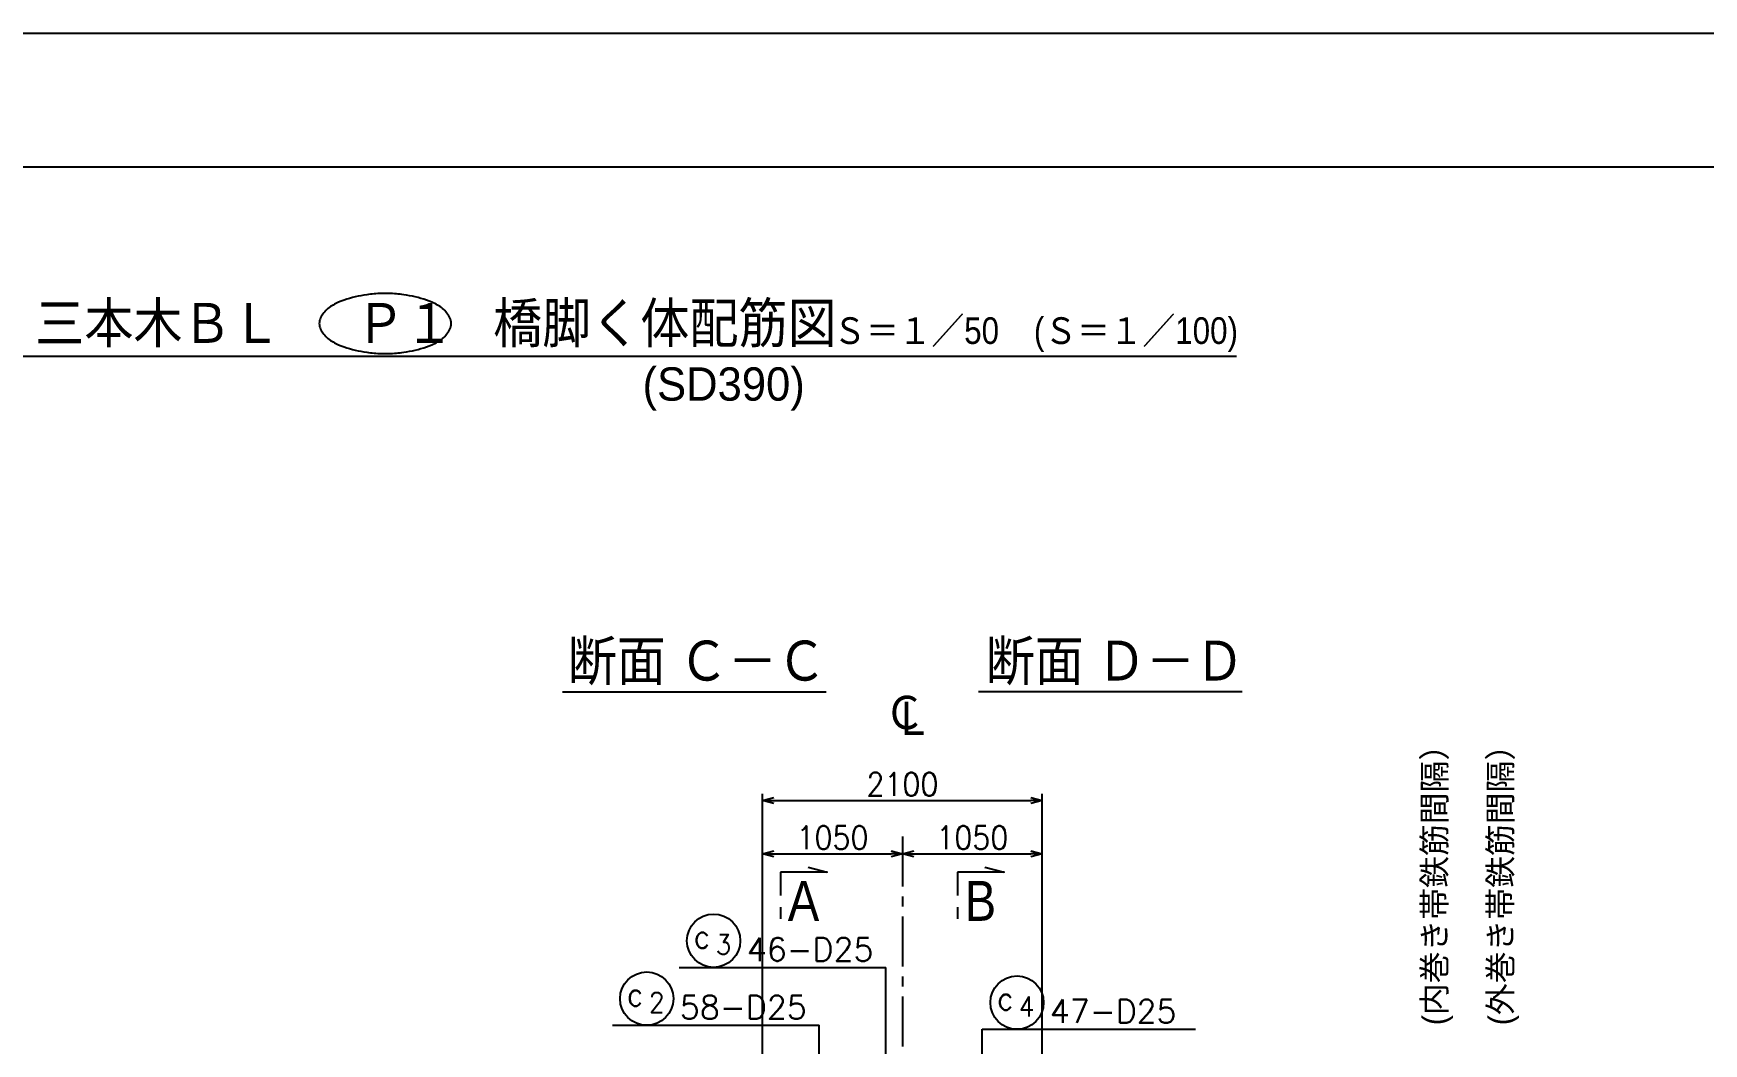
# Model space of a CAD drawing. Extents: x -12844 to 29206, y 115643 to 145343.
# Drawn here: x 4133 to 16670, y 137763 to 145343 of the extents above; entities that cross this region are included whole.
import ezdxf
from ezdxf.enums import TextEntityAlignment as Align

# ---------------------------------------------------------------- set-up
doc = ezdxf.new("R2010")
doc.units = 0
doc.header["$LTSCALE"] = 300
doc.header["$MEASUREMENT"] = 0
doc.linetypes.add('CENTER', pattern=[2, 1.25, -0.25, 0.25, -0.25])
doc.layers.get('0').update_dxf_attribs({"linetype": 'CONTINUOUS'})
doc.layers.get('DEFPOINTS').update_dxf_attribs({"linetype": 'CONTINUOUS'})
for name, color, linetype in [('-記号', 2, 'CONTINUOUS'), ('寸法', 1, 'CONTINUOUS'), ('引き出し縦', 1, 'CONTINUOUS'), ('文字', 3, 'CONTINUOUS'), ('枠', 7, 'CONTINUOUS'), ('構造', 3, 'CONTINUOUS'), ('記号', 2, 'CONTINUOUS')]:
    doc.layers.add(name, color=color, linetype=linetype)
doc.styles.add('MS明朝', font='MS PMincho.ttf')
doc.styles.add('romans', font='ROMANS.shx', dxfattribs={"width": 0.9, "bigfont": 'EXTFONT.shx'})
doc.styles.add('ｽﾀｲﾙ1', font='ROMANS.shx', dxfattribs={"bigfont": 'EXTFONT.shx'})
doc.dimstyles.new('ST-50', dxfattribs={"dimscale": 50, "dimtxt": 3.5, "dimasz": 1.7, "dimexe": 1, "dimexo": 1, "dimgap": 1, "dimtad": 0, "dimdec": 0, "dimzin": 0, "dimdsep": 46, "dimtxsty": 'romans', "dimblk": 'OPEN30', "dimcen": 1, "dimdle": 3, "dimclrd": 1, "dimclre": 1, "dimclrt": 3, "dimaunit": 1, "dimadec": 0, "dimazin": 0, "dimtfac": 1, "dimtdec": 0, "dimtix": 1, "dimtmove": 2, "dimatfit": 3, "dimldrblk": 'OPEN30', "dimfxl": 0, "dimtvp": 0.7, "dimtolj": 1, "dimtzin": 0, "dimarcsym": 0})

# ---------------------------------------------------------------- blocks, each defined once
blk = doc.blocks.new('_Open30')
at = {"color": 0, "lineweight": -2}
for p, q in [((-1, 0.27), (0, 0)), ((0, 0), (-1, -0.27)), ((0, 0), (-1, 0))]:
    blk.add_line(p, q, dxfattribs=at)
blk = doc.blocks.new('*D44')
at = {"layer": 'DEFPOINTS', "color": 0, "linetype": 'Continuous'}
for p in [(11706, 139586), (9606, 137624), (11706, 137624)]:
    blk.add_point(p, dxfattribs=at)
at = {"layer": '寸法', "color": 1, "linetype": 'Continuous', "lineweight": -2}
for p, q in [((9606, 137674), (9606, 139636)), ((9691, 139586), (11621, 139586)), ((11706, 137674), (11706, 139636))]:
    blk.add_line(p, q, dxfattribs=at)
at = {"layer": '寸法', "color": 1, "linetype": 'Continuous', "lineweight": -2, "xscale": 85, "yscale": 85, "zscale": 85, "rotation": 180}
blk.add_blockref('_Open30', (9606, 139586), dxfattribs=at)
at = {"layer": '寸法', "color": 1, "linetype": 'Continuous', "lineweight": -2, "xscale": 85, "yscale": 85, "zscale": 85}
blk.add_blockref('_Open30', (11706, 139586), dxfattribs=at)
at = {"layer": '寸法', "color": 3, "linetype": 'Continuous', "insert": (10656, 139708), "char_height": 175, "attachment_point": 5, "style": 'romans'}
blk.add_mtext('\\A1;2100', dxfattribs=at)
blk = doc.blocks.new('*D54')
at = {"layer": 'DEFPOINTS', "color": 0, "linetype": 'Continuous'}
for p in [(10656, 139186), (11706, 139186), (11706, 137624)]:
    blk.add_point(p, dxfattribs=at)
at = {"layer": '寸法', "color": 1, "linetype": 'Continuous', "lineweight": -2}
for p, q in [((10741, 139186), (11621, 139186)), ((11706, 137674), (11706, 139236))]:
    blk.add_line(p, q, dxfattribs=at)
at = {"layer": '寸法', "color": 1, "linetype": 'Continuous', "lineweight": -2, "xscale": 85, "yscale": 85, "zscale": 85, "rotation": 180}
blk.add_blockref('_Open30', (10656, 139186), dxfattribs=at)
at = {"layer": '寸法', "color": 1, "linetype": 'Continuous', "lineweight": -2, "xscale": 85, "yscale": 85, "zscale": 85}
blk.add_blockref('_Open30', (11706, 139186), dxfattribs=at)
at = {"layer": '寸法', "color": 3, "linetype": 'Continuous', "insert": (11181, 139308), "char_height": 175, "attachment_point": 5, "style": 'romans'}
blk.add_mtext('\\A1;1050', dxfattribs=at)
blk = doc.blocks.new('*D55')
at = {"layer": 'DEFPOINTS', "color": 0, "linetype": 'Continuous'}
for p in [(10656, 139186), (10656, 139186), (9606, 137624)]:
    blk.add_point(p, dxfattribs=at)
at = {"layer": '寸法', "color": 1, "linetype": 'Continuous', "lineweight": -2}
for p, q in [((9606, 137674), (9606, 139236)), ((9691, 139186), (10571, 139186))]:
    blk.add_line(p, q, dxfattribs=at)
at = {"layer": '寸法', "color": 1, "linetype": 'Continuous', "lineweight": -2, "xscale": 85, "yscale": 85, "zscale": 85, "rotation": 180}
blk.add_blockref('_Open30', (9606, 139186), dxfattribs=at)
at = {"layer": '寸法', "color": 1, "linetype": 'Continuous', "lineweight": -2, "xscale": 85, "yscale": 85, "zscale": 85}
blk.add_blockref('_Open30', (10656, 139186), dxfattribs=at)
at = {"layer": '寸法', "color": 3, "linetype": 'Continuous', "insert": (10131, 139308), "char_height": 175, "attachment_point": 5, "style": 'romans'}
blk.add_mtext('\\A1;1050', dxfattribs=at)

msp = doc.modelspace()

# ---------------------------------------------------------------- linework, layer by layer
at = {"layer": '-記号', "color": 4, "linetype": 'Continuous', "flags": 128}
msp.add_lwpolyline([(7269.2, 143165.9), (7268.5, 143176.7), (7266.5, 143187.3), (7263.3, 143197.7), (7259.2, 143207.8), (7254.1, 143217.8), (7248.4, 143227.4), (7242.1, 143236.8), (7235.3, 143245.8), (7228.2, 143254.5), (7221.1, 143262.7), (7213.1, 143271), (7204.5, 143278.7), (7195.5, 143285.9), (7186, 143292.5), (7176.2, 143298.8), (7166.1, 143304.6), (7155.8, 143310.1), (7145.3, 143315.3), (7134.8, 143320.3), (7124.2, 143325), (7104.1, 143333.5), (7083.6, 143341.1), (7062.9, 143348.1), (7041.9, 143354.4), (7020.7, 143360.1), (6999.4, 143365.2), (6977.9, 143369.9), (6956.4, 143374.2), (6934.8, 143378.2), (6913.2, 143381.9), (6899.5, 143384), (6885.6, 143385.7), (6871.8, 143387.2), (6857.9, 143388.3), (6844, 143389.2), (6830, 143389.9), (6816.1, 143390.4), (6802.1, 143390.7), (6788.1, 143390.9), (6774.2, 143390.9), (6760.3, 143390.9), (6746.3, 143390.7), (6732.3, 143390.4), (6718.4, 143389.9), (6704.4, 143389.2), (6690.5, 143388.3), (6676.6, 143387.2), (6662.7, 143385.7), (6648.9, 143384), (6635.2, 143381.9), (6613.6, 143378.2), (6592, 143374.2), (6570.5, 143369.9), (6549, 143365.2), (6527.7, 143360.1), (6506.5, 143354.4), (6485.5, 143348.1), (6464.8, 143341.1), (6444.3, 143333.5), (6424.2, 143325), (6413.6, 143320.3), (6403.1, 143315.3), (6392.6, 143310.1), (6382.3, 143304.6), (6372.2, 143298.8), (6362.4, 143292.5), (6352.9, 143285.9), (6343.9, 143278.7), (6335.3, 143271), (6327.3, 143262.7), (6320.2, 143254.5), (6313.1, 143245.8), (6306.3, 143236.8), (6300, 143227.4), (6294.3, 143217.8), (6289.2, 143207.8), (6285.1, 143197.7), (6281.9, 143187.3), (6279.9, 143176.7), (6279.2, 143165.9), (6279.9, 143155.2), (6281.9, 143144.6), (6285.1, 143134.2), (6289.2, 143124), (6294.3, 143114.1), (6300, 143104.4), (6306.3, 143095.1), (6313.1, 143086.1), (6320.2, 143077.4), (6327.3, 143069.1), (6335.3, 143060.9), (6343.9, 143053.2), (6352.9, 143046), (6362.4, 143039.3), (6372.2, 143033.1), (6382.3, 143027.3), (6392.6, 143021.8), (6403.1, 143016.5), (6413.6, 143011.6), (6424.2, 143006.8), (6444.3, 142998.4), (6464.8, 142990.7), (6485.5, 142983.8), (6506.5, 142977.5), (6527.7, 142971.8), (6549, 142966.6), (6570.5, 142961.9), (6592, 142957.6), (6613.6, 142953.7), (6635.2, 142950), (6648.9, 142947.9), (6662.7, 142946.1), (6676.6, 142944.7), (6690.5, 142943.5), (6704.4, 142942.6), (6718.4, 142941.9), (6732.3, 142941.5), (6746.3, 142941.2), (6760.3, 142941), (6774.2, 142940.9), (6788.1, 142941), (6802.1, 142941.2), (6816.1, 142941.5), (6830, 142941.9), (6844, 142942.6), (6857.9, 142943.5), (6871.8, 142944.7), (6885.6, 142946.1), (6899.5, 142947.9), (6913.2, 142950), (6934.8, 142953.7), (6956.4, 142957.6), (6977.9, 142961.9), (6999.4, 142966.6), (7020.7, 142971.8), (7041.9, 142977.5), (7062.9, 142983.8), (7083.6, 142990.7), (7104.1, 142998.4), (7124.2, 143006.8), (7134.8, 143011.6), (7145.3, 143016.5), (7155.8, 143021.8), (7166.1, 143027.3), (7176.2, 143033.1), (7186, 143039.3), (7195.5, 143046), (7204.5, 143053.2), (7213.1, 143060.9), (7221.1, 143069.1), (7228.2, 143077.4), (7235.3, 143086.1), (7242.1, 143095.1), (7248.4, 143104.4), (7254.1, 143114.1), (7259.2, 143124), (7263.3, 143134.2), (7266.5, 143144.6), (7268.5, 143155.2), (7269.2, 143165.9)], dxfattribs=at)
at = {"layer": '引き出し縦', "linetype": 'Continuous', "flags": 128}
for points in [[(8981.1, 138334.3), (10531.1, 138334.3)], [(10531.1, 127648.5), (10531.1, 138334.3)], [(8479.4, 137899.8), (10032.4, 137899.8)], [(11255.6, 137870.1), (12855.6, 137870.1)], [(11255.6, 127623.5), (11255.6, 137870.1)]]:
    msp.add_lwpolyline(points, dxfattribs=at)
at = {"layer": '引き出し縦', "linetype": 'Continuous', "extrusion": (0, 0, -1)}
msp.add_lwpolyline([(-10032.4, 137636.4), (-10032.4, 137899.8)], dxfattribs=at)
at = {"layer": '引き出し縦', "linetype": 'Continuous'}
for centre in [(9239, 138534.3), (8737.2, 138099.8), (11516.3, 138070.1)]:
    msp.add_circle(centre, 200, dxfattribs=at)
at = {"layer": '枠', "color": 1, "linetype": 'Continuous', "flags": 128}
msp.add_lwpolyline([(-12844, 145342.8), (-12844, 115642.8), (29206, 115642.8), (29206, 145342.8), (-12844, 145342.8)], dxfattribs=at)
at = {"layer": '枠', "color": 2, "linetype": 'Continuous', "flags": 128}
msp.add_lwpolyline([(-11344, 116642.8), (-11344, 144342.8), (28206, 144342.8), (28206, 116642.8), (-11344, 116642.8)], dxfattribs=at)
at = {"layer": '構造', "color": 1, "linetype": 'CENTER'}
msp.add_line((10655.8, 139316.5), (10655.8, 126006.4), dxfattribs=at)
at = {"layer": '記号', "color": 2, "linetype": 'Continuous'}
msp.add_line((13164, 142918.9), (3992.4, 142918.9), dxfattribs=at)
at = {"layer": '記号', "linetype": 'Continuous'}
for p, q in [((8104.9, 140401.3), (10084.3, 140401.3)), ((13206.8, 140401.3), (11227.4, 140401.3))]:
    msp.add_line(p, q, dxfattribs=at)
at = {"layer": '記号'}
for p, q in [((9742.3, 139048.3), (9742.3, 138873.3)), ((11070.1, 139048.3), (11070.1, 138873.3)), ((9742.3, 138785.8), (9742.3, 138698.3)), ((11070.1, 138785.8), (11070.1, 138698.3))]:
    msp.add_line(p, q, dxfattribs=at)
at = {"layer": '記号', "flags": 128}
for points in [[(9947.5, 139087.1), (10092.3, 139048.3), (9742.3, 139048.3)], [(11275.2, 139087.1), (11420.1, 139048.3), (11070.1, 139048.3)]]:
    msp.add_lwpolyline(points, dxfattribs=at)

# ---------------------------------------------------------------- texts
at = {"layer": '-記号', "color": 2, "style": 'MS明朝', "width": 0.9}
msp.add_text('三本木ＢＬ\u3000  Ｐ１   橋脚く体配筋図', height=300, dxfattribs=at).set_placement((7155, 143020.3), align=Align.CENTER)
at = {"layer": '引き出し縦', "color": 3, "style": 'ｽﾀｲﾙ1', "width": 0.9}
for s, height, p in [('c', 175, (9091, 138478.3)), ('3', 150, (9255.9, 138431.1)), ('c', 175, (8589.2, 138043.9)), ('2', 150, (8754.2, 137996.7)), ('c', 175, (11368.3, 138014.2)), ('4', 150, (11530.4, 137967))]:
    msp.add_text(s, height=height, dxfattribs=at).set_placement(p)
at = {"layer": '引き出し縦', "color": 3, "style": 'romans'}
for s, p in [('46-D25', (9487.4, 138381.6)), ('58-D25', (8985.6, 137947.2)), ('47-D25', (11761.9, 137917.5))]:
    msp.add_text(s, height=175, dxfattribs=at).set_placement(p)
at = {"layer": '文字', "color": 3, "style": 'MS明朝'}
for s, p in [('(内巻き帯鉄筋間隔）', (14736.5, 137900.1)), ('(外巻き帯鉄筋間隔）', (15231.2, 137900.1))]:
    msp.add_text(s, height=175, rotation=90, dxfattribs=at).set_placement(p)
at = {"layer": '記号', "color": 2, "style": 'MS明朝', "width": 0.9}
msp.add_text('Ｓ＝１／50    (Ｓ＝１／100)', height=200, dxfattribs=at).set_placement((11656.3, 143012.5), align=Align.CENTER)
at = {"layer": '記号', "color": 2, "style": 'MS明朝'}
msp.add_text('(SD390)', height=250, dxfattribs=at).set_placement((8705.7, 142587))
at = {"layer": '記号', "style": 'MS明朝', "width": 0.9}
for s, p in [('断面 Ｃ－Ｃ', (9113.7, 140486.3)), ('断面 Ｄ－Ｄ', (12251, 140486.3))]:
    msp.add_text(s, height=300, dxfattribs=at).set_placement(p, align=Align.CENTER)
for s, height, p in [('Ｃ', 250, (10518, 140121.9)), ('Ｌ', 250, (10579.3, 140077.7)), ('A', 300, (9796.2, 138683.5)), ('B', 300, (11124, 138683.5))]:
    msp.add_text(s, height=height, dxfattribs=at).set_placement(p)

# ---------------------------------------------------------------- dimensions: what is measured, and where the dimension line sits
at = {"layer": '寸法', "linetype": 'Continuous'}
for base, p1, p2, picture, middle in [((11705.8, 139585.6), (9605.8, 137623.5), (11705.8, 137623.5), '*D44', (10655.8, 139708.1)), ((10655.8, 139185.6), (9605.8, 137623.5), (10655.8, 139185.6), '*D55', (10130.8, 139308.1)), ((11705.8, 139185.6), (10655.8, 139185.6), (11705.8, 137623.5), '*D54', (11180.8, 139308.1))]:
    dim = msp.add_linear_dim(base=base, p1=p1, p2=p2, dimstyle='ST-50', dxfattribs=at)
    dim.commit()
    dim.dimension.update_dxf_attribs({"geometry": picture, "text_midpoint": middle})

doc.saveas('drawing.dxf')
